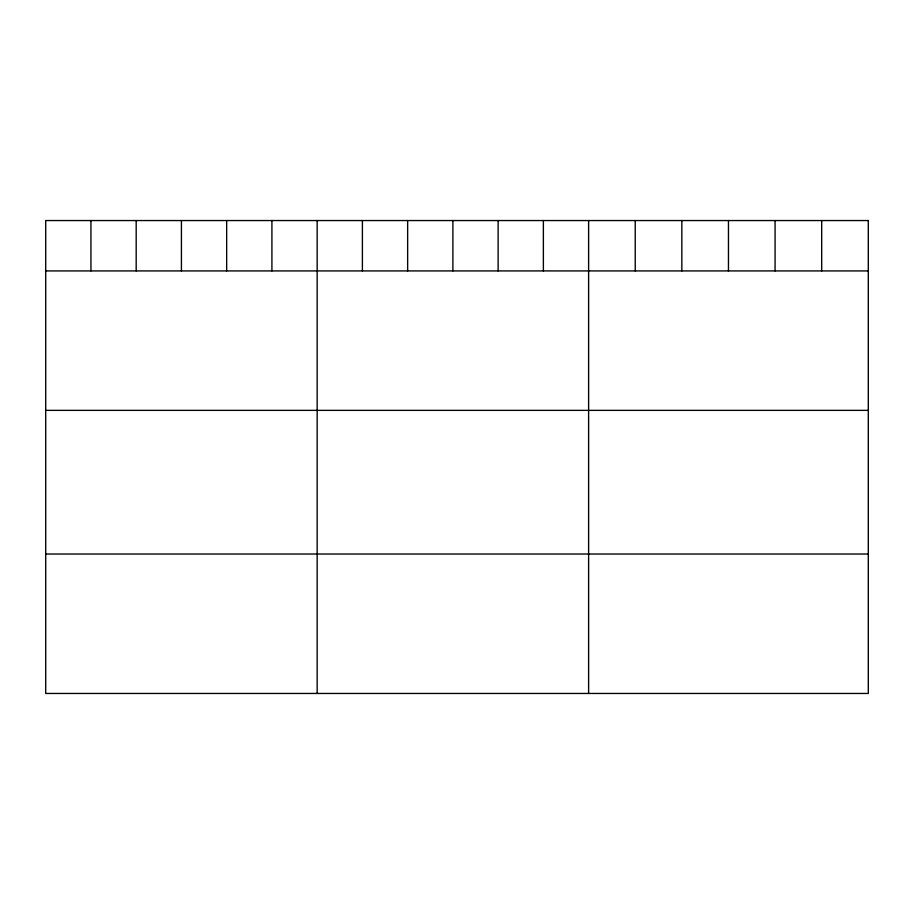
<?xml version="1.0" encoding="UTF-8"?>
<svg xmlns="http://www.w3.org/2000/svg" width="914" height="914" viewBox="0 0 914 914"><rect width="100%" height="100%" fill="white"/><g stroke="black" fill="none" stroke-linecap="round" stroke-linejoin="round"><path stroke-width="1.37" d="M45.7 270.921L868.3 270.921M45.7 410.363L868.3 410.363M45.7 554.021L868.3 554.021M821.686 220.548L821.686 270.921M775.072 220.548L775.072 270.921M728.458 220.548L728.458 270.921M681.844 220.548L681.844 270.921M635.23 220.548L635.23 270.921M588.616 220.548L588.616 693.452M543.373 220.548L543.373 270.921M498.13 220.548L498.13 270.921M452.887 220.548L452.887 270.921M407.644 220.548L407.644 270.921M362.401 220.548L362.401 270.921M317.158 220.548L317.158 693.452M271.915 220.548L271.915 270.921M226.672 220.548L226.672 270.921M181.429 220.548L181.429 270.921M136.186 220.548L136.186 270.921M90.943 220.548L90.943 270.921M868.3 220.548L45.7 220.548L45.7 693.452L868.3 693.452L868.3 220.548"/></g></svg>
